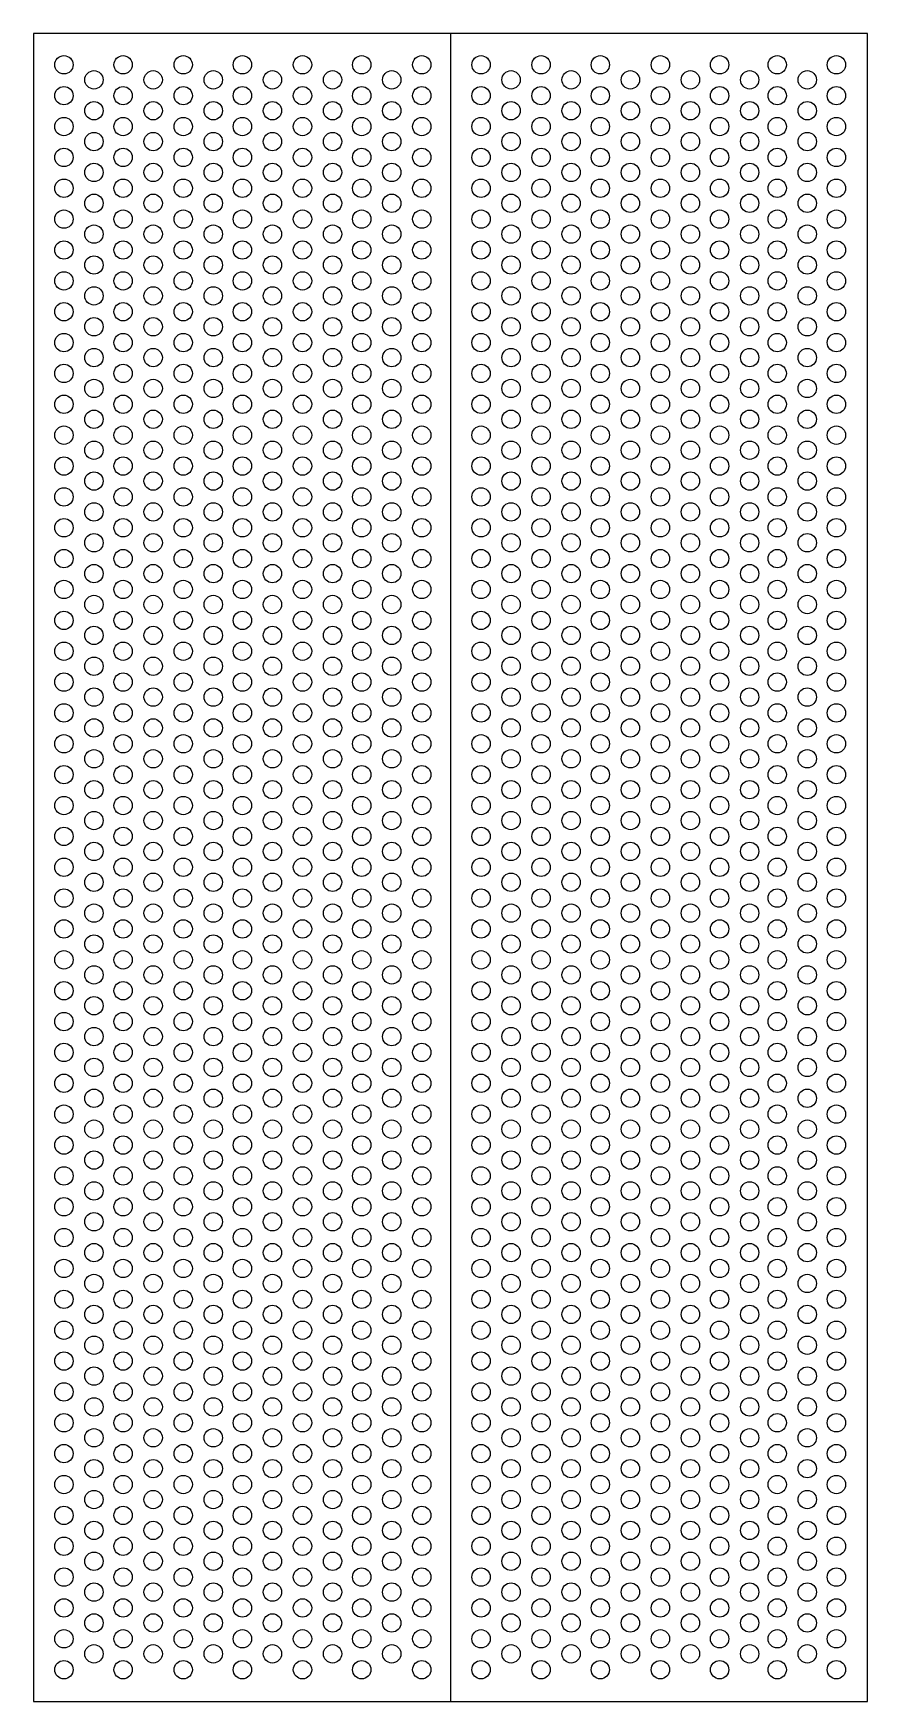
# Model space of a CAD drawing. Header units: millimetres. Extents: x -500 to 500, y -1000 to 1000.
import ezdxf

# ---------------------------------------------------------------- set-up
doc = ezdxf.new("R2010")
doc.units = ezdxf.units.MM
doc.layers.add('Default', color=70, linetype='Continuous')

msp = doc.modelspace()

# ---------------------------------------------------------------- linework, layer by layer
at = {"layer": 'Default'}
msp.add_lwpolyline([(500, -1000), (500, 1000), (-500, 1000), (-500, -1000)], close=True, dxfattribs=at)
msp.add_lwpolyline([(0, 1000), (0, -1000)], dxfattribs=at)
for centre in [(-463.4, 962.3), (-392.4, 962.3), (-320.4, 962.3), (-249.4, 962.3), (-177.4, 962.3), (-106.4, 962.3), (-34.4, 962.3), (36.6, 962.3), (108.6, 962.3), (179.6, 962.3), (251.6, 962.3), (322.6, 962.3), (391.6, 962.3), (462.6, 962.3), (-427.4, 944.3), (-356.4, 944.3), (-284.4, 944.3), (-213.4, 944.3), (-141.4, 944.3), (-70.4, 944.3), (72.6, 944.3), (144.6, 944.3), (215.6, 944.3), (287.6, 944.3), (358.6, 944.3), (427.6, 944.3), (-463.4, 925.3), (-392.4, 925.3), (-320.4, 925.3), (-249.4, 925.3), (-177.4, 925.3), (-106.4, 925.3), (-34.4, 925.3), (36.6, 925.3), (108.6, 925.3), (179.6, 925.3), (251.6, 925.3), (322.6, 925.3), (391.6, 925.3), (462.6, 925.3), (-427.4, 907.3), (-356.4, 907.3), (-284.4, 907.3), (-213.4, 907.3), (-141.4, 907.3), (-70.4, 907.3), (72.6, 907.3), (144.6, 907.3), (215.6, 907.3), (287.6, 907.3), (358.6, 907.3), (427.6, 907.3), (-463.4, 888.3), (-427.4, 870.3), (-392.4, 888.3), (-356.4, 870.3), (-320.4, 888.3), (-284.4, 870.3), (-249.4, 888.3), (-213.4, 870.3), (-177.4, 888.3), (-141.4, 870.3), (-106.4, 888.3), (-70.4, 870.3), (-34.4, 888.3), (36.6, 888.3), (72.6, 870.3), (108.6, 888.3), (144.6, 870.3), (179.6, 888.3), (215.6, 870.3), (251.6, 888.3), (287.6, 870.3), (322.6, 888.3), (358.6, 870.3), (391.6, 888.3), (427.6, 870.3), (462.6, 888.3), (-463.4, 851.3), (-392.4, 851.3), (-320.4, 851.3), (-249.4, 851.3), (-177.4, 851.3), (-106.4, 851.3), (-34.4, 851.3), (36.6, 851.3), (108.6, 851.3), (179.6, 851.3), (251.6, 851.3), (322.6, 851.3), (391.6, 851.3), (462.6, 851.3), (-427.4, 833.3), (-356.4, 833.3), (-284.4, 833.3), (-213.4, 833.3), (-141.4, 833.3), (-70.4, 833.3), (72.6, 833.3), (144.6, 833.3), (215.6, 833.3), (287.6, 833.3), (358.6, 833.3), (427.6, 833.3), (-463.4, 814.3), (-392.4, 814.3), (-320.4, 814.3), (-249.4, 814.3), (-177.4, 814.3), (-106.4, 814.3), (-34.4, 814.3), (36.6, 814.3), (108.6, 814.3), (179.6, 814.3), (251.6, 814.3), (322.6, 814.3), (391.6, 814.3), (462.6, 814.3), (-427.4, 796.3), (-356.4, 796.3), (-284.4, 796.3), (-213.4, 796.3), (-141.4, 796.3), (-70.4, 796.3), (72.6, 796.3), (144.6, 796.3), (215.6, 796.3), (287.6, 796.3), (358.6, 796.3), (427.6, 796.3), (-463.4, 777.3), (-392.4, 777.3), (-320.4, 777.3), (-249.4, 777.3), (-177.4, 777.3), (-106.4, 777.3), (-34.4, 777.3), (36.6, 777.3), (108.6, 777.3), (179.6, 777.3), (251.6, 777.3), (322.6, 777.3), (391.6, 777.3), (462.6, 777.3), (-427.4, 759.3), (-356.4, 759.3), (-284.4, 759.3), (-213.4, 759.3), (-141.4, 759.3), (-70.4, 759.3), (72.6, 759.3), (144.6, 759.3), (215.6, 759.3), (287.6, 759.3), (358.6, 759.3), (427.6, 759.3), (-463.4, 740.3), (-392.4, 740.3), (-320.4, 740.3), (-249.4, 740.3), (-177.4, 740.3), (-106.4, 740.3), (-34.4, 740.3), (36.6, 740.3), (108.6, 740.3), (179.6, 740.3), (251.6, 740.3), (322.6, 740.3), (391.6, 740.3), (462.6, 740.3), (-427.4, 722.3), (-356.4, 722.3), (-284.4, 722.3), (-213.4, 722.3), (-141.4, 722.3), (-70.4, 722.3), (72.6, 722.3), (144.6, 722.3), (215.6, 722.3), (287.6, 722.3), (358.6, 722.3), (427.6, 722.3), (-463.4, 703.3), (-392.4, 703.3), (-320.4, 703.3), (-249.4, 703.3), (-177.4, 703.3), (-106.4, 703.3), (-34.4, 703.3), (36.6, 703.3), (108.6, 703.3), (179.6, 703.3), (251.6, 703.3), (322.6, 703.3), (391.6, 703.3), (462.6, 703.3), (-427.4, 685.3), (-356.4, 685.3), (-284.4, 685.3), (-213.4, 685.3), (-141.4, 685.3), (-70.4, 685.3), (72.6, 685.3), (144.6, 685.3), (215.6, 685.3), (287.6, 685.3), (358.6, 685.3), (427.6, 685.3), (-463.4, 666.3), (-392.4, 666.3), (-320.4, 666.3), (-249.4, 666.3), (-177.4, 666.3), (-106.4, 666.3), (-34.4, 666.3), (36.6, 666.3), (108.6, 666.3), (179.6, 666.3), (251.6, 666.3), (322.6, 666.3), (391.6, 666.3), (462.6, 666.3), (-463.4, 629.3), (-427.4, 648.3), (-392.4, 629.3), (-356.4, 648.3), (-320.4, 629.3), (-284.4, 648.3), (-249.4, 629.3), (-213.4, 648.3), (-177.4, 629.3), (-141.4, 648.3), (-106.4, 629.3), (-70.4, 648.3), (-34.4, 629.3), (36.6, 629.3), (72.6, 648.3), (108.6, 629.3), (144.6, 648.3), (179.6, 629.3), (215.6, 648.3), (251.6, 629.3), (287.6, 648.3), (322.6, 629.3), (358.6, 648.3), (391.6, 629.3), (427.6, 648.3), (462.6, 629.3), (-427.4, 611.3), (-356.4, 611.3), (-284.4, 611.3), (-213.4, 611.3), (-141.4, 611.3), (-70.4, 611.3), (72.6, 611.3), (144.6, 611.3), (215.6, 611.3), (287.6, 611.3), (358.6, 611.3), (427.6, 611.3), (-463.4, 592.3), (-392.4, 592.3), (-320.4, 592.3), (-249.4, 592.3), (-177.4, 592.3), (-106.4, 592.3), (-34.4, 592.3), (36.6, 592.3), (108.6, 592.3), (179.6, 592.3), (251.6, 592.3), (322.6, 592.3), (391.6, 592.3), (462.6, 592.3), (-427.4, 574.3), (-356.4, 574.3), (-284.4, 574.3), (-213.4, 574.3), (-141.4, 574.3), (-70.4, 574.3), (72.6, 574.3), (144.6, 574.3), (215.6, 574.3), (287.6, 574.3), (358.6, 574.3), (427.6, 574.3), (-463.4, 555.3), (-392.4, 555.3), (-320.4, 555.3), (-249.4, 555.3), (-177.4, 555.3), (-106.4, 555.3), (-34.4, 555.3), (36.6, 555.3), (108.6, 555.3), (179.6, 555.3), (251.6, 555.3), (322.6, 555.3), (391.6, 555.3), (462.6, 555.3), (-427.4, 537.3), (-356.4, 537.3), (-284.4, 537.3), (-213.4, 537.3), (-141.4, 537.3), (-70.4, 537.3), (72.6, 537.3), (144.6, 537.3), (215.6, 537.3), (287.6, 537.3), (358.6, 537.3), (427.6, 537.3), (-463.4, 518.3), (-392.4, 518.3), (-320.4, 518.3), (-249.4, 518.3), (-177.4, 518.3), (-106.4, 518.3), (-34.4, 518.3), (36.6, 518.3), (108.6, 518.3), (179.6, 518.3), (251.6, 518.3), (322.6, 518.3), (391.6, 518.3), (462.6, 518.3), (-427.4, 500.3), (-356.4, 500.3), (-284.4, 500.3), (-213.4, 500.3), (-141.4, 500.3), (-70.4, 500.3), (72.6, 500.3), (144.6, 500.3), (215.6, 500.3), (287.6, 500.3), (358.6, 500.3), (427.6, 500.3), (-463.4, 481.3), (-392.4, 481.3), (-320.4, 481.3), (-249.4, 481.3), (-177.4, 481.3), (-106.4, 481.3), (-34.4, 481.3), (36.6, 481.3), (108.6, 481.3), (179.6, 481.3), (251.6, 481.3), (322.6, 481.3), (391.6, 481.3), (462.6, 481.3), (-427.4, 463.3), (-356.4, 463.3), (-284.4, 463.3), (-213.4, 463.3), (-141.4, 463.3), (-70.4, 463.3), (72.6, 463.3), (144.6, 463.3), (215.6, 463.3), (287.6, 463.3), (358.6, 463.3), (427.6, 463.3), (-463.4, 444.3), (-392.4, 444.3), (-320.4, 444.3), (-249.4, 444.3), (-177.4, 444.3), (-106.4, 444.3), (-34.4, 444.3), (36.6, 444.3), (108.6, 444.3), (179.6, 444.3), (251.6, 444.3), (322.6, 444.3), (391.6, 444.3), (462.6, 444.3), (-427.4, 426.3), (-356.4, 426.3), (-284.4, 426.3), (-213.4, 426.3), (-141.4, 426.3), (-70.4, 426.3), (72.6, 426.3), (144.6, 426.3), (215.6, 426.3), (287.6, 426.3), (358.6, 426.3), (427.6, 426.3), (-463.4, 407.3), (-427.4, 389.3), (-392.4, 407.3), (-356.4, 389.3), (-320.4, 407.3), (-284.4, 389.3), (-249.4, 407.3), (-213.4, 389.3), (-177.4, 407.3), (-141.4, 389.3), (-106.4, 407.3), (-70.4, 389.3), (-34.4, 407.3), (36.6, 407.3), (72.6, 389.3), (108.6, 407.3), (144.6, 389.3), (179.6, 407.3), (215.6, 389.3), (251.6, 407.3), (287.6, 389.3), (322.6, 407.3), (358.6, 389.3), (391.6, 407.3), (427.6, 389.3), (462.6, 407.3), (-463.4, 370.3), (-392.4, 370.3), (-320.4, 370.3), (-249.4, 370.3), (-177.4, 370.3), (-106.4, 370.3), (-34.4, 370.3), (36.6, 370.3), (108.6, 370.3), (179.6, 370.3), (251.6, 370.3), (322.6, 370.3), (391.6, 370.3), (462.6, 370.3), (-427.4, 352.3), (-356.4, 352.3), (-284.4, 352.3), (-213.4, 352.3), (-141.4, 352.3), (-70.4, 352.3), (72.6, 352.3), (144.6, 352.3), (215.6, 352.3), (287.6, 352.3), (358.6, 352.3), (427.6, 352.3), (-463.4, 333.3), (-392.4, 333.3), (-320.4, 333.3), (-249.4, 333.3), (-177.4, 333.3), (-106.4, 333.3), (-34.4, 333.3), (36.6, 333.3), (108.6, 333.3), (179.6, 333.3), (251.6, 333.3), (322.6, 333.3), (391.6, 333.3), (462.6, 333.3), (-427.4, 315.3), (-356.4, 315.3), (-284.4, 315.3), (-213.4, 315.3), (-141.4, 315.3), (-70.4, 315.3), (72.6, 315.3), (144.6, 315.3), (215.6, 315.3), (287.6, 315.3), (358.6, 315.3), (427.6, 315.3), (-463.4, 296.3), (-392.4, 296.3), (-320.4, 296.3), (-249.4, 296.3), (-177.4, 296.3), (-106.4, 296.3), (-34.4, 296.3), (36.6, 296.3), (108.6, 296.3), (179.6, 296.3), (251.6, 296.3), (322.6, 296.3), (391.6, 296.3), (462.6, 296.3), (-427.4, 278.3), (-356.4, 278.3), (-284.4, 278.3), (-213.4, 278.3), (-141.4, 278.3), (-70.4, 278.3), (72.6, 278.3), (144.6, 278.3), (215.6, 278.3), (287.6, 278.3), (358.6, 278.3), (427.6, 278.3), (-463.4, 259.3), (-392.4, 259.3), (-320.4, 259.3), (-249.4, 259.3), (-177.4, 259.3), (-106.4, 259.3), (-34.4, 259.3), (36.6, 259.3), (108.6, 259.3), (179.6, 259.3), (251.6, 259.3), (322.6, 259.3), (391.6, 259.3), (462.6, 259.3), (-427.4, 241.3), (-356.4, 241.3), (-284.4, 241.3), (-213.4, 241.3), (-141.4, 241.3), (-70.4, 241.3), (72.6, 241.3), (144.6, 241.3), (215.6, 241.3), (287.6, 241.3), (358.6, 241.3), (427.6, 241.3), (-463.4, 222.3), (-392.4, 222.3), (-320.4, 222.3), (-249.4, 222.3), (-177.4, 222.3), (-106.4, 222.3), (-34.4, 222.3), (36.6, 222.3), (108.6, 222.3), (179.6, 222.3), (251.6, 222.3), (322.6, 222.3), (391.6, 222.3), (462.6, 222.3), (-427.4, 204.3), (-356.4, 204.3), (-284.4, 204.3), (-213.4, 204.3), (-141.4, 204.3), (-70.4, 204.3), (72.6, 204.3), (144.6, 204.3), (215.6, 204.3), (287.6, 204.3), (358.6, 204.3), (427.6, 204.3), (-463.4, 185.3), (-392.4, 185.3), (-320.4, 185.3), (-249.4, 185.3), (-177.4, 185.3), (-106.4, 185.3), (-34.4, 185.3), (36.6, 185.3), (108.6, 185.3), (179.6, 185.3), (251.6, 185.3), (322.6, 185.3), (391.6, 185.3), (462.6, 185.3), (-427.4, 167.3), (-356.4, 167.3), (-284.4, 167.3), (-213.4, 167.3), (-141.4, 167.3), (-70.4, 167.3), (72.6, 167.3), (144.6, 167.3), (215.6, 167.3), (287.6, 167.3), (358.6, 167.3), (427.6, 167.3), (-463.4, 148.3), (-427.4, 130.3), (-392.4, 148.3), (-356.4, 130.3), (-320.4, 148.3), (-284.4, 130.3), (-249.4, 148.3), (-213.4, 130.3), (-177.4, 148.3), (-141.4, 130.3), (-106.4, 148.3), (-70.4, 130.3), (-34.4, 148.3), (36.6, 148.3), (72.6, 130.3), (108.6, 148.3), (144.6, 130.3), (179.6, 148.3), (215.6, 130.3), (251.6, 148.3), (287.6, 130.3), (322.6, 148.3), (358.6, 130.3), (391.6, 148.3), (427.6, 130.3), (462.6, 148.3), (-463.4, 111.3), (-392.4, 111.3), (-320.4, 111.3), (-249.4, 111.3), (-177.4, 111.3), (-106.4, 111.3), (-34.4, 111.3), (36.6, 111.3), (108.6, 111.3), (179.6, 111.3), (251.6, 111.3), (322.6, 111.3), (391.6, 111.3), (462.6, 111.3), (-427.4, 93.3), (-356.4, 93.3), (-284.4, 93.3), (-213.4, 93.3), (-141.4, 93.3), (-70.4, 93.3), (72.6, 93.3), (144.6, 93.3), (215.6, 93.3), (287.6, 93.3), (358.6, 93.3), (427.6, 93.3), (-463.4, 74.3), (-392.4, 74.3), (-320.4, 74.3), (-249.4, 74.3), (-177.4, 74.3), (-106.4, 74.3), (-34.4, 74.3), (36.6, 74.3), (108.6, 74.3), (179.6, 74.3), (251.6, 74.3), (322.6, 74.3), (391.6, 74.3), (462.6, 74.3), (-427.4, 56.3), (-356.4, 56.3), (-284.4, 56.3), (-213.4, 56.3), (-141.4, 56.3), (-70.4, 56.3), (72.6, 56.3), (144.6, 56.3), (215.6, 56.3), (287.6, 56.3), (358.6, 56.3), (427.6, 56.3), (-463.4, 37.3), (-392.4, 37.3), (-320.4, 37.3), (-249.4, 37.3), (-177.4, 37.3), (-106.4, 37.3), (-34.4, 37.3), (36.6, 37.3), (108.6, 37.3), (179.6, 37.3), (251.6, 37.3), (322.6, 37.3), (391.6, 37.3), (462.6, 37.3), (-427.4, 19.3), (-356.4, 19.3), (-284.4, 19.3), (-213.4, 19.3), (-141.4, 19.3), (-70.4, 19.3), (72.6, 19.3), (144.6, 19.3), (215.6, 19.3), (287.6, 19.3), (358.6, 19.3), (427.6, 19.3), (-463.4, 0.3), (-392.4, 0.3), (-320.4, 0.3), (-249.4, 0.3), (-177.4, 0.3), (-106.4, 0.3), (-34.4, 0.3), (36.6, 0.3), (108.6, 0.3), (179.6, 0.3), (251.6, 0.3), (322.6, 0.3), (391.6, 0.3), (462.6, 0.3), (-427.4, -17.7), (-356.4, -17.7), (-284.4, -17.7), (-213.4, -17.7), (-141.4, -17.7), (-70.4, -17.7), (72.6, -17.7), (144.6, -17.7), (215.6, -17.7), (287.6, -17.7), (358.6, -17.7), (427.6, -17.7), (-463.4, -36.7), (-392.4, -36.7), (-320.4, -36.7), (-249.4, -36.7), (-177.4, -36.7), (-106.4, -36.7), (-34.4, -36.7), (36.6, -36.7), (108.6, -36.7), (179.6, -36.7), (251.6, -36.7), (322.6, -36.7), (391.6, -36.7), (462.6, -36.7), (-427.4, -54.7), (-356.4, -54.7), (-284.4, -54.7), (-213.4, -54.7), (-141.4, -54.7), (-70.4, -54.7), (72.6, -54.7), (144.6, -54.7), (215.6, -54.7), (287.6, -54.7), (358.6, -54.7), (427.6, -54.7), (-463.4, -73.7), (-392.4, -73.7), (-320.4, -73.7), (-249.4, -73.7), (-177.4, -73.7), (-106.4, -73.7), (-34.4, -73.7), (36.6, -73.7), (108.6, -73.7), (179.6, -73.7), (251.6, -73.7), (322.6, -73.7), (391.6, -73.7), (462.6, -73.7), (-463.4, -110.7), (-427.4, -91.7), (-392.4, -110.7), (-356.4, -91.7), (-320.4, -110.7), (-284.4, -91.7), (-249.4, -110.7), (-213.4, -91.7), (-177.4, -110.7), (-141.4, -91.7), (-106.4, -110.7), (-70.4, -91.7), (-34.4, -110.7), (36.6, -110.7), (72.6, -91.7), (108.6, -110.7), (144.6, -91.7), (179.6, -110.7), (215.6, -91.7), (251.6, -110.7), (287.6, -91.7), (322.6, -110.7), (358.6, -91.7), (391.6, -110.7), (427.6, -91.7), (462.6, -110.7), (-427.4, -128.7), (-356.4, -128.7), (-284.4, -128.7), (-213.4, -128.7), (-141.4, -128.7), (-70.4, -128.7), (72.6, -128.7), (144.6, -128.7), (215.6, -128.7), (287.6, -128.7), (358.6, -128.7), (427.6, -128.7), (-463.4, -147.7), (-392.4, -147.7), (-320.4, -147.7), (-249.4, -147.7), (-177.4, -147.7), (-106.4, -147.7), (-34.4, -147.7), (36.6, -147.7), (108.6, -147.7), (179.6, -147.7), (251.6, -147.7), (322.6, -147.7), (391.6, -147.7), (462.6, -147.7), (-427.4, -165.7), (-356.4, -165.7), (-284.4, -165.7), (-213.4, -165.7), (-141.4, -165.7), (-70.4, -165.7), (72.6, -165.7), (144.6, -165.7), (215.6, -165.7), (287.6, -165.7), (358.6, -165.7), (427.6, -165.7), (-463.4, -184.7), (-392.4, -184.7), (-320.4, -184.7), (-249.4, -184.7), (-177.4, -184.7), (-106.4, -184.7), (-34.4, -184.7), (36.6, -184.7), (108.6, -184.7), (179.6, -184.7), (251.6, -184.7), (322.6, -184.7), (391.6, -184.7), (462.6, -184.7), (-427.4, -202.7), (-356.4, -202.7), (-284.4, -202.7), (-213.4, -202.7), (-141.4, -202.7), (-70.4, -202.7), (72.6, -202.7), (144.6, -202.7), (215.6, -202.7), (287.6, -202.7), (358.6, -202.7), (427.6, -202.7), (-463.4, -221.7), (-392.4, -221.7), (-320.4, -221.7), (-249.4, -221.7), (-177.4, -221.7), (-106.4, -221.7), (-34.4, -221.7), (36.6, -221.7), (108.6, -221.7), (179.6, -221.7), (251.6, -221.7), (322.6, -221.7), (391.6, -221.7), (462.6, -221.7), (-427.4, -239.7), (-356.4, -239.7), (-284.4, -239.7), (-213.4, -239.7), (-141.4, -239.7), (-70.4, -239.7), (72.6, -239.7), (144.6, -239.7), (215.6, -239.7), (287.6, -239.7), (358.6, -239.7), (427.6, -239.7), (-463.4, -258.7), (-392.4, -258.7), (-320.4, -258.7), (-249.4, -258.7), (-177.4, -258.7), (-106.4, -258.7), (-34.4, -258.7), (36.6, -258.7), (108.6, -258.7), (179.6, -258.7), (251.6, -258.7), (322.6, -258.7), (391.6, -258.7), (462.6, -258.7), (-427.4, -276.7), (-356.4, -276.7), (-284.4, -276.7), (-213.4, -276.7), (-141.4, -276.7), (-70.4, -276.7), (72.6, -276.7), (144.6, -276.7), (215.6, -276.7), (287.6, -276.7), (358.6, -276.7), (427.6, -276.7), (-463.4, -295.7), (-392.4, -295.7), (-320.4, -295.7), (-249.4, -295.7), (-177.4, -295.7), (-106.4, -295.7), (-34.4, -295.7), (36.6, -295.7), (108.6, -295.7), (179.6, -295.7), (251.6, -295.7), (322.6, -295.7), (391.6, -295.7), (462.6, -295.7), (-427.4, -313.7), (-356.4, -313.7), (-284.4, -313.7), (-213.4, -313.7), (-141.4, -313.7), (-70.4, -313.7), (72.6, -313.7), (144.6, -313.7), (215.6, -313.7), (287.6, -313.7), (358.6, -313.7), (427.6, -313.7), (-463.4, -332.7), (-427.4, -350.7), (-392.4, -332.7), (-356.4, -350.7), (-320.4, -332.7), (-284.4, -350.7), (-249.4, -332.7), (-213.4, -350.7), (-177.4, -332.7), (-141.4, -350.7), (-106.4, -332.7), (-70.4, -350.7), (-34.4, -332.7), (36.6, -332.7), (72.6, -350.7), (108.6, -332.7), (144.6, -350.7), (179.6, -332.7), (215.6, -350.7), (251.6, -332.7), (287.6, -350.7), (322.6, -332.7), (358.6, -350.7), (391.6, -332.7), (427.6, -350.7), (462.6, -332.7), (-463.4, -369.7), (-392.4, -369.7), (-320.4, -369.7), (-249.4, -369.7), (-177.4, -369.7), (-106.4, -369.7), (-34.4, -369.7), (36.6, -369.7), (108.6, -369.7), (179.6, -369.7), (251.6, -369.7), (322.6, -369.7), (391.6, -369.7), (462.6, -369.7), (-427.4, -387.7), (-356.4, -387.7), (-284.4, -387.7), (-213.4, -387.7), (-141.4, -387.7), (-70.4, -387.7), (72.6, -387.7), (144.6, -387.7), (215.6, -387.7), (287.6, -387.7), (358.6, -387.7), (427.6, -387.7), (-463.4, -406.7), (-392.4, -406.7), (-320.4, -406.7), (-249.4, -406.7), (-177.4, -406.7), (-106.4, -406.7), (-34.4, -406.7), (36.6, -406.7), (108.6, -406.7), (179.6, -406.7), (251.6, -406.7), (322.6, -406.7), (391.6, -406.7), (462.6, -406.7), (-427.4, -424.7), (-356.4, -424.7), (-284.4, -424.7), (-213.4, -424.7), (-141.4, -424.7), (-70.4, -424.7), (72.6, -424.7), (144.6, -424.7), (215.6, -424.7), (287.6, -424.7), (358.6, -424.7), (427.6, -424.7), (-463.4, -443.7), (-392.4, -443.7), (-320.4, -443.7), (-249.4, -443.7), (-177.4, -443.7), (-106.4, -443.7), (-34.4, -443.7), (36.6, -443.7), (108.6, -443.7), (179.6, -443.7), (251.6, -443.7), (322.6, -443.7), (391.6, -443.7), (462.6, -443.7), (-427.4, -461.7), (-356.4, -461.7), (-284.4, -461.7), (-213.4, -461.7), (-141.4, -461.7), (-70.4, -461.7), (72.6, -461.7), (144.6, -461.7), (215.6, -461.7), (287.6, -461.7), (358.6, -461.7), (427.6, -461.7), (-463.4, -480.7), (-392.4, -480.7), (-320.4, -480.7), (-249.4, -480.7), (-177.4, -480.7), (-106.4, -480.7), (-34.4, -480.7), (36.6, -480.7), (108.6, -480.7), (179.6, -480.7), (251.6, -480.7), (322.6, -480.7), (391.6, -480.7), (462.6, -480.7), (-427.4, -498.7), (-356.4, -498.7), (-284.4, -498.7), (-213.4, -498.7), (-141.4, -498.7), (-70.4, -498.7), (72.6, -498.7), (144.6, -498.7), (215.6, -498.7), (287.6, -498.7), (358.6, -498.7), (427.6, -498.7), (-463.4, -517.7), (-392.4, -517.7), (-320.4, -517.7), (-249.4, -517.7), (-177.4, -517.7), (-106.4, -517.7), (-34.4, -517.7), (36.6, -517.7), (108.6, -517.7), (179.6, -517.7), (251.6, -517.7), (322.6, -517.7), (391.6, -517.7), (462.6, -517.7), (-427.4, -535.7), (-356.4, -535.7), (-284.4, -535.7), (-213.4, -535.7), (-141.4, -535.7), (-70.4, -535.7), (72.6, -535.7), (144.6, -535.7), (215.6, -535.7), (287.6, -535.7), (358.6, -535.7), (427.6, -535.7), (-463.4, -554.7), (-392.4, -554.7), (-320.4, -554.7), (-249.4, -554.7), (-177.4, -554.7), (-106.4, -554.7), (-34.4, -554.7), (36.6, -554.7), (108.6, -554.7), (179.6, -554.7), (251.6, -554.7), (322.6, -554.7), (391.6, -554.7), (462.6, -554.7), (-427.4, -572.7), (-356.4, -572.7), (-284.4, -572.7), (-213.4, -572.7), (-141.4, -572.7), (-70.4, -572.7), (72.6, -572.7), (144.6, -572.7), (215.6, -572.7), (287.6, -572.7), (358.6, -572.7), (427.6, -572.7), (-463.4, -591.7), (-427.4, -609.7), (-392.4, -591.7), (-356.4, -609.7), (-320.4, -591.7), (-284.4, -609.7), (-249.4, -591.7), (-213.4, -609.7), (-177.4, -591.7), (-141.4, -609.7), (-106.4, -591.7), (-70.4, -609.7), (-34.4, -591.7), (36.6, -591.7), (72.6, -609.7), (108.6, -591.7), (144.6, -609.7), (179.6, -591.7), (215.6, -609.7), (251.6, -591.7), (287.6, -609.7), (322.6, -591.7), (358.6, -609.7), (391.6, -591.7), (427.6, -609.7), (462.6, -591.7), (-463.4, -628.7), (-392.4, -628.7), (-320.4, -628.7), (-249.4, -628.7), (-177.4, -628.7), (-106.4, -628.7), (-34.4, -628.7), (36.6, -628.7), (108.6, -628.7), (179.6, -628.7), (251.6, -628.7), (322.6, -628.7), (391.6, -628.7), (462.6, -628.7), (-427.4, -646.7), (-356.4, -646.7), (-284.4, -646.7), (-213.4, -646.7), (-141.4, -646.7), (-70.4, -646.7), (72.6, -646.7), (144.6, -646.7), (215.6, -646.7), (287.6, -646.7), (358.6, -646.7), (427.6, -646.7), (-463.4, -665.7), (-392.4, -665.7), (-320.4, -665.7), (-249.4, -665.7), (-177.4, -665.7), (-106.4, -665.7), (-34.4, -665.7), (36.6, -665.7), (108.6, -665.7), (179.6, -665.7), (251.6, -665.7), (322.6, -665.7), (391.6, -665.7), (462.6, -665.7), (-427.4, -683.7), (-356.4, -683.7), (-284.4, -683.7), (-213.4, -683.7), (-141.4, -683.7), (-70.4, -683.7), (72.6, -683.7), (144.6, -683.7), (215.6, -683.7), (287.6, -683.7), (358.6, -683.7), (427.6, -683.7), (-463.4, -702.7), (-392.4, -702.7), (-320.4, -702.7), (-249.4, -702.7), (-177.4, -702.7), (-106.4, -702.7), (-34.4, -702.7), (36.6, -702.7), (108.6, -702.7), (179.6, -702.7), (251.6, -702.7), (322.6, -702.7), (391.6, -702.7), (462.6, -702.7), (-427.4, -720.7), (-356.4, -720.7), (-284.4, -720.7), (-213.4, -720.7), (-141.4, -720.7), (-70.4, -720.7), (72.6, -720.7), (144.6, -720.7), (215.6, -720.7), (287.6, -720.7), (358.6, -720.7), (427.6, -720.7), (-463.4, -739.7), (-392.4, -739.7), (-320.4, -739.7), (-249.4, -739.7), (-177.4, -739.7), (-106.4, -739.7), (-34.4, -739.7), (36.6, -739.7), (108.6, -739.7), (179.6, -739.7), (251.6, -739.7), (322.6, -739.7), (391.6, -739.7), (462.6, -739.7), (-427.4, -757.7), (-356.4, -757.7), (-284.4, -757.7), (-213.4, -757.7), (-141.4, -757.7), (-70.4, -757.7), (72.6, -757.7), (144.6, -757.7), (215.6, -757.7), (287.6, -757.7), (358.6, -757.7), (427.6, -757.7), (-463.4, -776.7), (-392.4, -776.7), (-320.4, -776.7), (-249.4, -776.7), (-177.4, -776.7), (-106.4, -776.7), (-34.4, -776.7), (36.6, -776.7), (108.6, -776.7), (179.6, -776.7), (251.6, -776.7), (322.6, -776.7), (391.6, -776.7), (462.6, -776.7), (-427.4, -794.7), (-356.4, -794.7), (-284.4, -794.7), (-213.4, -794.7), (-141.4, -794.7), (-70.4, -794.7), (72.6, -794.7), (144.6, -794.7), (215.6, -794.7), (287.6, -794.7), (358.6, -794.7), (427.6, -794.7), (-463.4, -813.7), (-392.4, -813.7), (-320.4, -813.7), (-249.4, -813.7), (-177.4, -813.7), (-106.4, -813.7), (-34.4, -813.7), (36.6, -813.7), (108.6, -813.7), (179.6, -813.7), (251.6, -813.7), (322.6, -813.7), (391.6, -813.7), (462.6, -813.7), (-463.4, -850.7), (-427.4, -831.7), (-392.4, -850.7), (-356.4, -831.7), (-320.4, -850.7), (-284.4, -831.7), (-249.4, -850.7), (-213.4, -831.7), (-177.4, -850.7), (-141.4, -831.7), (-106.4, -850.7), (-70.4, -831.7), (-34.4, -850.7), (36.6, -850.7), (72.6, -831.7), (108.6, -850.7), (144.6, -831.7), (179.6, -850.7), (215.6, -831.7), (251.6, -850.7), (287.6, -831.7), (322.6, -850.7), (358.6, -831.7), (391.6, -850.7), (427.6, -831.7), (462.6, -850.7), (-427.4, -868.7), (-356.4, -868.7), (-284.4, -868.7), (-213.4, -868.7), (-141.4, -868.7), (-70.4, -868.7), (72.6, -868.7), (144.6, -868.7), (215.6, -868.7), (287.6, -868.7), (358.6, -868.7), (427.6, -868.7), (-463.4, -887.7), (-392.4, -887.7), (-320.4, -887.7), (-249.4, -887.7), (-177.4, -887.7), (-106.4, -887.7), (-34.4, -887.7), (36.6, -887.7), (108.6, -887.7), (179.6, -887.7), (251.6, -887.7), (322.6, -887.7), (391.6, -887.7), (462.6, -887.7), (-427.4, -905.7), (-356.4, -905.7), (-284.4, -905.7), (-213.4, -905.7), (-141.4, -905.7), (-70.4, -905.7), (72.6, -905.7), (144.6, -905.7), (215.6, -905.7), (287.6, -905.7), (358.6, -905.7), (427.6, -905.7), (-463.4, -924.7), (-392.4, -924.7), (-320.4, -924.7), (-249.4, -924.7), (-177.4, -924.7), (-106.4, -924.7), (-34.4, -924.7), (36.6, -924.7), (108.6, -924.7), (179.6, -924.7), (251.6, -924.7), (322.6, -924.7), (391.6, -924.7), (462.6, -924.7), (-427.4, -942.7), (-356.4, -942.7), (-284.4, -942.7), (-213.4, -942.7), (-141.4, -942.7), (-70.4, -942.7), (72.6, -942.7), (144.6, -942.7), (215.6, -942.7), (287.6, -942.7), (358.6, -942.7), (427.6, -942.7), (-463.4, -961.7), (-392.4, -961.7), (-320.4, -961.7), (-249.4, -961.7), (-177.4, -961.7), (-106.4, -961.7), (-34.4, -961.7), (36.6, -961.7), (108.6, -961.7), (179.6, -961.7), (251.6, -961.7), (322.6, -961.7), (391.6, -961.7), (462.6, -961.7)]:
    msp.add_circle(centre, 11, dxfattribs=at)

doc.saveas('drawing.dxf')
